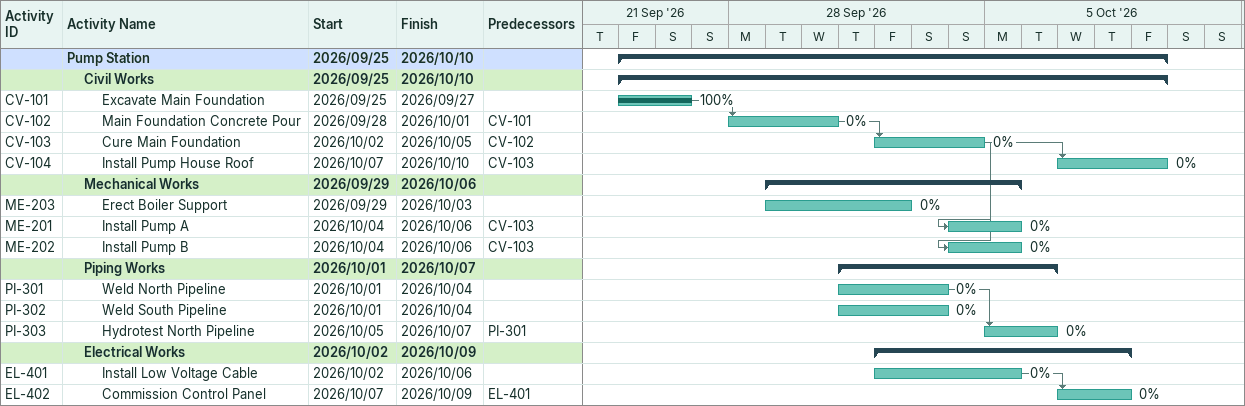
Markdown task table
| ID | Level | Task | Start | Finish | Predecessors | % complete |
|---|---|---|---|---|---|---|
|  | 1 | **Pump Station** | 2026-09-25 | 2026-10-10 |  |  |
|  | 2 | **Civil Works** | 2026-09-25 | 2026-10-10 |  |  |
| CV-101 | 3 | Excavate Main Foundation | 2026-09-25 | 2026-09-27 |  | 100 |
| CV-102 | 3 | Main Foundation Concrete Pour | 2026-09-28 | 2026-10-01 | CV-101 | 0 |
| CV-103 | 3 | Cure Main Foundation | 2026-10-02 | 2026-10-05 | CV-102 | 0 |
| CV-104 | 3 | Install Pump House Roof | 2026-10-07 | 2026-10-10 | CV-103 | 0 |
|  | 2 | **Mechanical Works** | 2026-09-29 | 2026-10-06 |  |  |
| ME-203 | 3 | Erect Boiler Support | 2026-09-29 | 2026-10-03 |  | 0 |
| ME-201 | 3 | Install Pump A | 2026-10-04 | 2026-10-06 | CV-103 | 0 |
| ME-202 | 3 | Install Pump B | 2026-10-04 | 2026-10-06 | CV-103 | 0 |
|  | 2 | **Piping Works** | 2026-10-01 | 2026-10-07 |  |  |
| PI-301 | 3 | Weld North Pipeline | 2026-10-01 | 2026-10-04 |  | 0 |
| PI-302 | 3 | Weld South Pipeline | 2026-10-01 | 2026-10-04 |  | 0 |
| PI-303 | 3 | Hydrotest North Pipeline | 2026-10-05 | 2026-10-07 | PI-301 | 0 |
|  | 2 | **Electrical Works** | 2026-10-02 | 2026-10-09 |  |  |
| EL-401 | 3 | Install Low Voltage Cable | 2026-10-02 | 2026-10-06 |  | 0 |
| EL-402 | 3 | Commission Control Panel | 2026-10-07 | 2026-10-09 | EL-401 | 0 |
